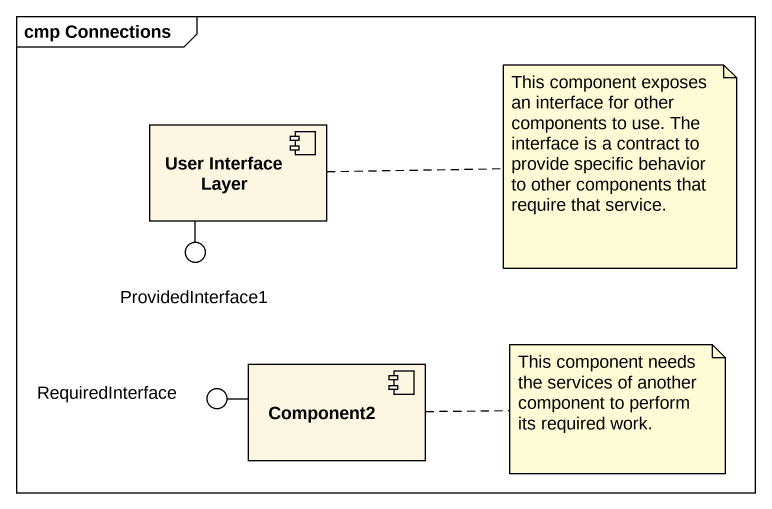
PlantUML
@startuml
mainframe cmp Connections
component "User Interface Layer" as User_Interface_Layer
() ProvidedInterface1
component Component2
() RequiredInterface
User_Interface_Layer -- ProvidedInterface1
Component2 -left- RequiredInterface
note right of User_Interface_Layer : This component exposes an interface for other components to use. The interface is a contract to provide specific behavior to other components that require that service.
note right of Component2 : This component needs the services of another component to perform its required work.
@enduml
